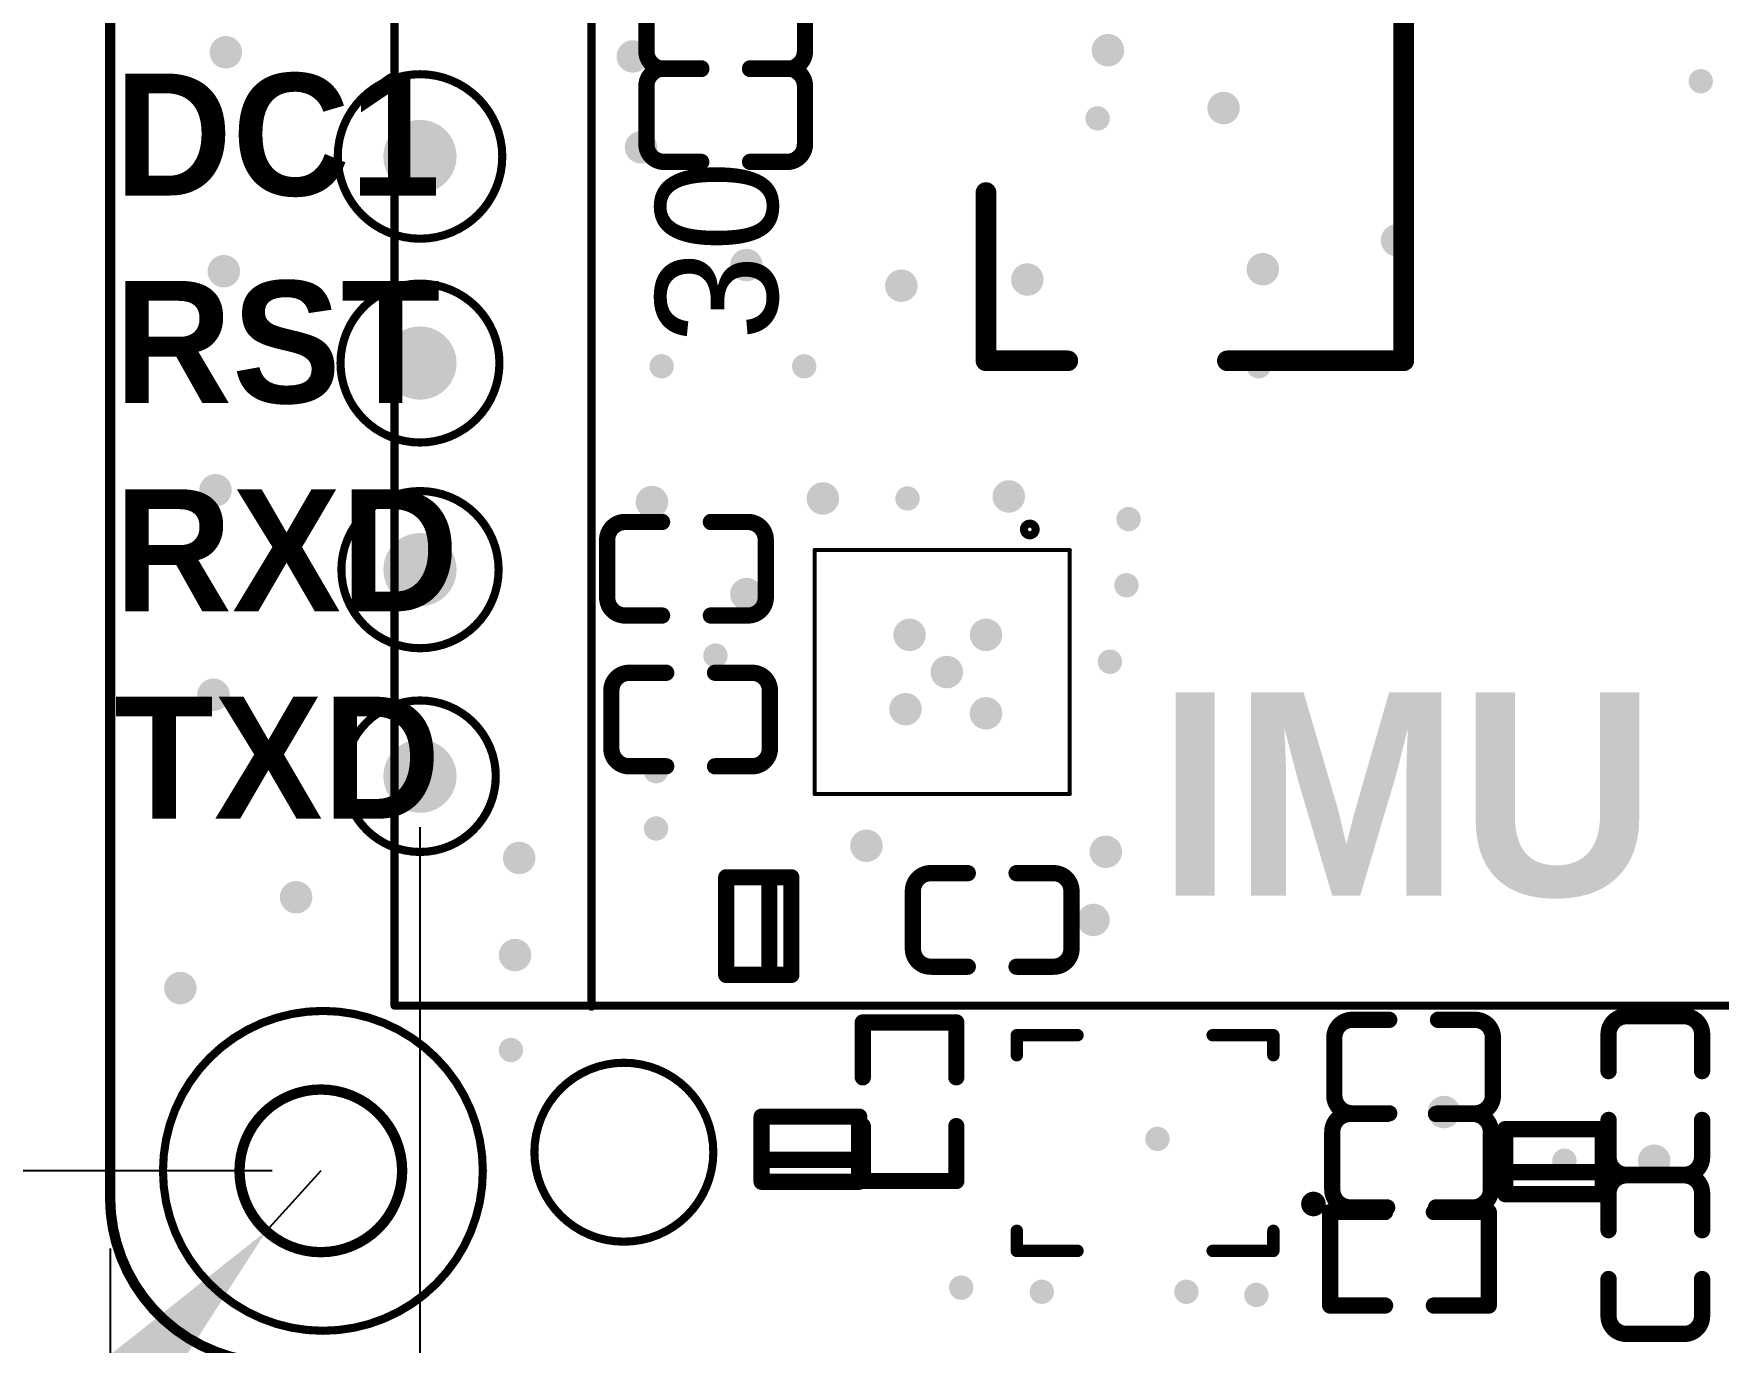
# Model space of a CAD drawing. Header units: millimetres. Extents: x -69 to 18, y -23 to 110.
# Drawn here: x -33.86 to -13.14, y 0.27 to 16.36 of the extents above; entities that cross this region are included whole.
import ezdxf

# ---------------------------------------------------------------- set-up
doc = ezdxf.new("R2010")
doc.units = ezdxf.units.MM
for name, color, linetype in [('KeepOutLayer', 6, 'Continuous'), ('PadHoleLayer', 156, 'Continuous'), ('TopOverlay', 2, 'Continuous'), ('ViaHoleLayer', 16, 'Continuous')]:
    doc.layers.add(name, color=color, linetype=linetype)
doc.styles.add('Alibaba PuHuiTi Medium', font='', dxfattribs={"height": 0.2})
doc.styles.add('JetBrains Mono', font='', dxfattribs={"height": 0.2})
doc.styles.get('Alibaba PuHuiTi Medium').set_extended_font_data('Alibaba PuHuiTi Medium', bold=True)
doc.styles.get('JetBrains Mono').set_extended_font_data('JetBrains Mono')
doc.dimstyles.new('ISO-25', dxfattribs={"dimtxt": 2.5, "dimasz": 2.5, "dimexe": 1.25, "dimexo": 0.625, "dimtad": 1, "dimtxsty": 'Standard', "dimcen": 2.5, "dimclrd": 3, "dimclre": 3, "dimclrt": 3, "dimadec": 0, "dimazin": 0, "dimtfac": 1, "dimtmove": 0, "dimatfit": 3, "dimfxl": 1, "dimarcsym": 0})

# ---------------------------------------------------------------- blocks, each defined once
blk = doc.blocks.new('QFN_24_L4_0_W4_0_P0_50_BL_EP2_7_3')
at = {"layer": 'TopOverlay'}
for points, const_width in [([(1.092, 1.753, 1), (0.949, 1.753, 1)], 0.1), ([(0.924, 1.753, 1), (0.974, 1.753, 1)], 0.05), ([(1.067, 1.753, 1), (1.117, 1.753, 1)], 0.05), ([(-1.638, 1.5, 1), (-1.613, 1.5, 1)], 0.025), ([(-1.638, 1.5, 1), (-1.613, 1.5, 1)], 0.025), ([(0, 1.5, 1), (0.025, 1.5, 1)], 0.025), ([(0, 1.5, 1), (0.025, 1.5, 1)], 0.025), ([(1.5, 1.5, 1), (1.525, 1.5, 1)], 0.025), ([(1.5, 1.5, 1), (1.525, 1.5, 1)], 0.025), ([(-1.638, -1.5, 1), (-1.613, -1.5, 1)], 0.025), ([(-1.638, -1.5, 1), (-1.613, -1.5, 1)], 0.025), ([(0, -1.5, 1), (0.025, -1.5, 1)], 0.025), ([(0, -1.5, 1), (0.025, -1.5, 1)], 0.025), ([(1.498, -1.5, 1), (1.523, -1.5, 1)], 0.025), ([(1.5, -1.5, 1), (1.525, -1.5, 1)], 0.025)]:
    blk.add_lwpolyline(points, format="xyb", close=True, dxfattribs=dict(at, const_width=const_width))
at = {"layer": 'TopOverlay', "const_width": 0.05}
for points in [[(-1.626, 1.5), (0.012, 1.5)], [(-1.626, -1.5), (-1.626, 1.5)], [(0.012, 1.5), (1.512, 1.5)], [(1.512, -1.5), (1.512, 1.5)], [(-1.626, -1.5), (0.012, -1.5)], [(0.012, -1.5), (1.511, -1.5)]]:
    blk.add_lwpolyline(points, dxfattribs=at)
blk = doc.blocks.new('LC_SOD_323_4')
at = {"layer": 'TopOverlay', "const_width": 0.2}
for points in [[(-0.4, 0.6), (0.4, 0.6)], [(-0.4, 0.6), (-0.4, -0.6)], [(-0.13, 0.6), (-0.13, -0.6)], [(0.4, 0.6), (0.4, -0.6)], [(-0.4, -0.6), (0.4, -0.6)]]:
    blk.add_lwpolyline(points, dxfattribs=at)
at = {"layer": 'TopOverlay', "const_width": 0.1}
for points in [[(-0.45, 0.6, 1), (-0.35, 0.6, 1)], [(-0.45, 0.6, 1), (-0.35, 0.6, 1)], [(-0.18, 0.6, 1), (-0.08, 0.6, 1)], [(0.35, 0.6, 1), (0.45, 0.6, 1)], [(0.35, 0.6, 1), (0.45, 0.6, 1)], [(-0.45, -0.6, 1), (-0.35, -0.6, 1)], [(-0.45, -0.6, 1), (-0.35, -0.6, 1)], [(-0.18, -0.6, 1), (-0.08, -0.6, 1)], [(0.35, -0.6, 1), (0.45, -0.6, 1)], [(0.35, -0.6, 1), (0.45, -0.6, 1)]]:
    blk.add_lwpolyline(points, format="xyb", close=True, dxfattribs=at)
blk = doc.blocks.new('LC_SOD_323_5')
at = {"layer": 'TopOverlay', "const_width": 0.2}
for points in [[(-0.4, 0.6), (0.4, 0.6)], [(-0.4, 0.6), (-0.4, -0.6)], [(-0.13, 0.6), (-0.13, -0.6)], [(0.4, 0.6), (0.4, -0.6)], [(-0.4, -0.6), (0.4, -0.6)]]:
    blk.add_lwpolyline(points, dxfattribs=at)
at = {"layer": 'TopOverlay', "const_width": 0.1}
for points in [[(-0.45, 0.6, 1), (-0.35, 0.6, 1)], [(-0.45, 0.6, 1), (-0.35, 0.6, 1)], [(-0.18, 0.6, 1), (-0.08, 0.6, 1)], [(0.35, 0.6, 1), (0.45, 0.6, 1)], [(0.35, 0.6, 1), (0.45, 0.6, 1)], [(-0.45, -0.6, 1), (-0.35, -0.6, 1)], [(-0.45, -0.6, 1), (-0.35, -0.6, 1)], [(-0.18, -0.6, 1), (-0.08, -0.6, 1)], [(0.35, -0.6, 1), (0.45, -0.6, 1)], [(0.35, -0.6, 1), (0.45, -0.6, 1)]]:
    blk.add_lwpolyline(points, format="xyb", close=True, dxfattribs=at)
blk = doc.blocks.new('13PIN_2_54_11')
at = {"layer": 'PadHoleLayer'}
h = blk.add_hatch(color=156, dxfattribs=at)
edge = h.paths.add_edge_path()
edge.add_arc((22.86, 0), 0.45, 0, 360)
h = blk.add_hatch(color=156, dxfattribs=at)
edge = h.paths.add_edge_path()
edge.add_arc((25.4, 0), 0.45, 0, 360)
h = blk.add_hatch(color=156, dxfattribs=at)
edge = h.paths.add_edge_path()
edge.add_arc((27.94, 0), 0.45, 0, 360)
h = blk.add_hatch(color=156, dxfattribs=at)
edge = h.paths.add_edge_path()
edge.add_arc((30.48, 0), 0.45, 0, 360)
blk = doc.blocks.new('FPC_SMD_KH_FG0_5_H2_0_30PIN_20')
at = {"layer": 'TopOverlay', "const_width": 0.254}
for points in [[(-9.7, 0.762), (-7.631, 0.762)], [(-9.7, 0.762), (-9.7, -0.244)], [(-9.7, -2.206), (-9.7, -4.375)], [(-9.7, -4.375), (9.7, -4.375)]]:
    blk.add_lwpolyline(points, dxfattribs=at)
at = {"layer": 'TopOverlay', "const_width": 0.127}
for points in [[(-9.764, 0.762, 1), (-9.637, 0.762, 1)], [(-9.764, 0.762, 1), (-9.637, 0.762, 1)], [(-7.695, 0.762, 1), (-7.568, 0.762, 1)], [(-9.764, -0.244, 1), (-9.637, -0.244, 1)], [(-9.764, -2.206, 1), (-9.637, -2.206, 1)], [(-9.764, -4.375, 1), (-9.637, -4.375, 1)], [(-9.764, -4.375, 1), (-9.637, -4.375, 1)]]:
    blk.add_lwpolyline(points, format="xyb", close=True, dxfattribs=at)
blk = doc.blocks.new('LC_0402_C_28')
at = {"layer": 'TopOverlay', "const_width": 0.2}
for points in [[(-0.975, 0.355, -0.414214), (-0.755, 0.575)], [(0.755, 0.575, -0.414214), (0.975, 0.355)], [(-0.755, -0.575, -0.414214), (-0.975, -0.355)], [(0.975, -0.355, -0.414214), (0.755, -0.575)]]:
    blk.add_lwpolyline(points, format="xyb", dxfattribs=at)
at = {"layer": 'TopOverlay', "const_width": 0.1}
for points in [[(-0.805, 0.575, 1), (-0.705, 0.575, 1)], [(-0.8, 0.575, 1), (-0.7, 0.575, 1)], [(-0.35, 0.575, 1), (-0.25, 0.575, 1)], [(0.25, 0.575, 1), (0.35, 0.575, 1)], [(0.7, 0.575, 1), (0.8, 0.575, 1)], [(0.705, 0.575, 1), (0.805, 0.575, 1)], [(-1.025, 0.355, 1), (-0.925, 0.355, 1)], [(-1.025, 0.355, 1), (-0.925, 0.355, 1)], [(0.925, 0.355, 1), (1.025, 0.355, 1)], [(0.925, 0.355, 1), (1.025, 0.355, 1)], [(-1.025, -0.355, 1), (-0.925, -0.355, 1)], [(-1.025, -0.355, 1), (-0.925, -0.355, 1)], [(0.925, -0.355, 1), (1.025, -0.355, 1)], [(0.925, -0.355, 1), (1.025, -0.355, 1)], [(-0.805, -0.575, 1), (-0.705, -0.575, 1)], [(-0.8, -0.575, 1), (-0.7, -0.575, 1)], [(-0.35, -0.575, 1), (-0.25, -0.575, 1)], [(0.25, -0.575, 1), (0.35, -0.575, 1)], [(0.7, -0.575, 1), (0.8, -0.575, 1)], [(0.705, -0.575, 1), (0.805, -0.575, 1)]]:
    blk.add_lwpolyline(points, format="xyb", close=True, dxfattribs=at)
at = {"layer": 'TopOverlay', "const_width": 0.2}
for points in [[(-0.3, 0.575), (-0.75, 0.575)], [(0.75, 0.575), (0.3, 0.575)], [(-0.975, 0.355), (-0.975, -0.355)], [(0.975, 0.355), (0.975, -0.355)], [(-0.3, -0.575), (-0.75, -0.575)], [(0.75, -0.575), (0.3, -0.575)]]:
    blk.add_lwpolyline(points, dxfattribs=at)
blk = doc.blocks.new('LC_0402_C_29')
at = {"layer": 'TopOverlay', "const_width": 0.2}
for points in [[(-0.975, 0.355, -0.414214), (-0.755, 0.575)], [(0.755, 0.575, -0.414214), (0.975, 0.355)], [(-0.755, -0.575, -0.414214), (-0.975, -0.355)], [(0.975, -0.355, -0.414214), (0.755, -0.575)]]:
    blk.add_lwpolyline(points, format="xyb", dxfattribs=at)
at = {"layer": 'TopOverlay', "const_width": 0.1}
for points in [[(-0.805, 0.575, 1), (-0.705, 0.575, 1)], [(-0.8, 0.575, 1), (-0.7, 0.575, 1)], [(-0.35, 0.575, 1), (-0.25, 0.575, 1)], [(0.25, 0.575, 1), (0.35, 0.575, 1)], [(0.7, 0.575, 1), (0.8, 0.575, 1)], [(0.705, 0.575, 1), (0.805, 0.575, 1)], [(-1.025, 0.355, 1), (-0.925, 0.355, 1)], [(-1.025, 0.355, 1), (-0.925, 0.355, 1)], [(0.925, 0.355, 1), (1.025, 0.355, 1)], [(0.925, 0.355, 1), (1.025, 0.355, 1)], [(-1.025, -0.355, 1), (-0.925, -0.355, 1)], [(-1.025, -0.355, 1), (-0.925, -0.355, 1)], [(0.925, -0.355, 1), (1.025, -0.355, 1)], [(0.925, -0.355, 1), (1.025, -0.355, 1)], [(-0.805, -0.575, 1), (-0.705, -0.575, 1)], [(-0.8, -0.575, 1), (-0.7, -0.575, 1)], [(-0.35, -0.575, 1), (-0.25, -0.575, 1)], [(0.25, -0.575, 1), (0.35, -0.575, 1)], [(0.7, -0.575, 1), (0.8, -0.575, 1)], [(0.705, -0.575, 1), (0.805, -0.575, 1)]]:
    blk.add_lwpolyline(points, format="xyb", close=True, dxfattribs=at)
at = {"layer": 'TopOverlay', "const_width": 0.2}
for points in [[(-0.3, 0.575), (-0.75, 0.575)], [(0.75, 0.575), (0.3, 0.575)], [(-0.975, 0.355), (-0.975, -0.355)], [(0.975, 0.355), (0.975, -0.355)], [(-0.3, -0.575), (-0.75, -0.575)], [(0.75, -0.575), (0.3, -0.575)]]:
    blk.add_lwpolyline(points, dxfattribs=at)
blk = doc.blocks.new('LC_0402_C_56')
at = {"layer": 'TopOverlay', "const_width": 0.2}
for points in [[(-0.975, 0.355, -0.414214), (-0.755, 0.575)], [(0.755, 0.575, -0.414214), (0.975, 0.355)], [(-0.755, -0.575, -0.414214), (-0.975, -0.355)], [(0.975, -0.355, -0.414214), (0.755, -0.575)]]:
    blk.add_lwpolyline(points, format="xyb", dxfattribs=at)
at = {"layer": 'TopOverlay', "const_width": 0.1}
for points in [[(-0.805, 0.575, 1), (-0.705, 0.575, 1)], [(-0.8, 0.575, 1), (-0.7, 0.575, 1)], [(-0.35, 0.575, 1), (-0.25, 0.575, 1)], [(0.25, 0.575, 1), (0.35, 0.575, 1)], [(0.7, 0.575, 1), (0.8, 0.575, 1)], [(0.705, 0.575, 1), (0.805, 0.575, 1)], [(-1.025, 0.355, 1), (-0.925, 0.355, 1)], [(-1.025, 0.355, 1), (-0.925, 0.355, 1)], [(0.925, 0.355, 1), (1.025, 0.355, 1)], [(0.925, 0.355, 1), (1.025, 0.355, 1)], [(-1.025, -0.355, 1), (-0.925, -0.355, 1)], [(-1.025, -0.355, 1), (-0.925, -0.355, 1)], [(0.925, -0.355, 1), (1.025, -0.355, 1)], [(0.925, -0.355, 1), (1.025, -0.355, 1)], [(-0.805, -0.575, 1), (-0.705, -0.575, 1)], [(-0.8, -0.575, 1), (-0.7, -0.575, 1)], [(-0.35, -0.575, 1), (-0.25, -0.575, 1)], [(0.25, -0.575, 1), (0.35, -0.575, 1)], [(0.7, -0.575, 1), (0.8, -0.575, 1)], [(0.705, -0.575, 1), (0.805, -0.575, 1)]]:
    blk.add_lwpolyline(points, format="xyb", close=True, dxfattribs=at)
at = {"layer": 'TopOverlay', "const_width": 0.2}
for points in [[(-0.75, 0.575), (-0.3, 0.575)], [(0.3, 0.575), (0.75, 0.575)], [(-0.975, -0.355), (-0.975, 0.355)], [(0.975, -0.355), (0.975, 0.355)], [(-0.75, -0.575), (-0.3, -0.575)], [(0.3, -0.575), (0.75, -0.575)]]:
    blk.add_lwpolyline(points, dxfattribs=at)
blk = doc.blocks.new('LC_0402_C_57')
at = {"layer": 'TopOverlay', "const_width": 0.2}
for points in [[(-0.975, 0.355, -0.414214), (-0.755, 0.575)], [(0.755, 0.575, -0.414214), (0.975, 0.355)], [(-0.755, -0.575, -0.414214), (-0.975, -0.355)], [(0.975, -0.355, -0.414214), (0.755, -0.575)]]:
    blk.add_lwpolyline(points, format="xyb", dxfattribs=at)
at = {"layer": 'TopOverlay', "const_width": 0.1}
for points in [[(-0.805, 0.575, 1), (-0.705, 0.575, 1)], [(-0.8, 0.575, 1), (-0.7, 0.575, 1)], [(-0.35, 0.575, 1), (-0.25, 0.575, 1)], [(0.25, 0.575, 1), (0.35, 0.575, 1)], [(0.7, 0.575, 1), (0.8, 0.575, 1)], [(0.705, 0.575, 1), (0.805, 0.575, 1)], [(-1.025, 0.355, 1), (-0.925, 0.355, 1)], [(-1.025, 0.355, 1), (-0.925, 0.355, 1)], [(0.925, 0.355, 1), (1.025, 0.355, 1)], [(0.925, 0.355, 1), (1.025, 0.355, 1)], [(-1.025, -0.355, 1), (-0.925, -0.355, 1)], [(-1.025, -0.355, 1), (-0.925, -0.355, 1)], [(0.925, -0.355, 1), (1.025, -0.355, 1)], [(0.925, -0.355, 1), (1.025, -0.355, 1)], [(-0.805, -0.575, 1), (-0.705, -0.575, 1)], [(-0.8, -0.575, 1), (-0.7, -0.575, 1)], [(-0.35, -0.575, 1), (-0.25, -0.575, 1)], [(0.25, -0.575, 1), (0.35, -0.575, 1)], [(0.7, -0.575, 1), (0.8, -0.575, 1)], [(0.705, -0.575, 1), (0.805, -0.575, 1)]]:
    blk.add_lwpolyline(points, format="xyb", close=True, dxfattribs=at)
at = {"layer": 'TopOverlay', "const_width": 0.2}
for points in [[(-0.75, 0.575), (-0.3, 0.575)], [(0.3, 0.575), (0.75, 0.575)], [(-0.975, -0.355), (-0.975, 0.355)], [(0.975, -0.355), (0.975, 0.355)], [(-0.75, -0.575), (-0.3, -0.575)], [(0.3, -0.575), (0.75, -0.575)]]:
    blk.add_lwpolyline(points, dxfattribs=at)
blk = doc.blocks.new('LC_0402_C_58')
at = {"layer": 'TopOverlay', "const_width": 0.2}
for points in [[(-0.975, 0.355, -0.414214), (-0.755, 0.575)], [(0.755, 0.575, -0.414214), (0.975, 0.355)], [(-0.755, -0.575, -0.414214), (-0.975, -0.355)], [(0.975, -0.355, -0.414214), (0.755, -0.575)]]:
    blk.add_lwpolyline(points, format="xyb", dxfattribs=at)
at = {"layer": 'TopOverlay', "const_width": 0.1}
for points in [[(-0.805, 0.575, 1), (-0.705, 0.575, 1)], [(-0.8, 0.575, 1), (-0.7, 0.575, 1)], [(-0.35, 0.575, 1), (-0.25, 0.575, 1)], [(0.25, 0.575, 1), (0.35, 0.575, 1)], [(0.7, 0.575, 1), (0.8, 0.575, 1)], [(0.705, 0.575, 1), (0.805, 0.575, 1)], [(-1.025, 0.355, 1), (-0.925, 0.355, 1)], [(-1.025, 0.355, 1), (-0.925, 0.355, 1)], [(0.925, 0.355, 1), (1.025, 0.355, 1)], [(0.925, 0.355, 1), (1.025, 0.355, 1)], [(-1.025, -0.355, 1), (-0.925, -0.355, 1)], [(-1.025, -0.355, 1), (-0.925, -0.355, 1)], [(0.925, -0.355, 1), (1.025, -0.355, 1)], [(0.925, -0.355, 1), (1.025, -0.355, 1)], [(-0.805, -0.575, 1), (-0.705, -0.575, 1)], [(-0.8, -0.575, 1), (-0.7, -0.575, 1)], [(-0.35, -0.575, 1), (-0.25, -0.575, 1)], [(0.25, -0.575, 1), (0.35, -0.575, 1)], [(0.7, -0.575, 1), (0.8, -0.575, 1)], [(0.705, -0.575, 1), (0.805, -0.575, 1)]]:
    blk.add_lwpolyline(points, format="xyb", close=True, dxfattribs=at)
at = {"layer": 'TopOverlay', "const_width": 0.2}
for points in [[(-0.3, 0.575), (-0.75, 0.575)], [(0.75, 0.575), (0.3, 0.575)], [(-0.975, 0.355), (-0.975, -0.355)], [(0.975, 0.355), (0.975, -0.355)], [(-0.75, -0.575), (-0.3, -0.575)], [(0.3, -0.575), (0.75, -0.575)]]:
    blk.add_lwpolyline(points, dxfattribs=at)
blk = doc.blocks.new('LC_0402_C_59')
at = {"layer": 'TopOverlay', "const_width": 0.2}
for points in [[(-0.975, 0.355, -0.414214), (-0.755, 0.575)], [(0.755, 0.575, -0.414214), (0.975, 0.355)], [(-0.755, -0.575, -0.414214), (-0.975, -0.355)], [(0.975, -0.355, -0.414214), (0.755, -0.575)]]:
    blk.add_lwpolyline(points, format="xyb", dxfattribs=at)
at = {"layer": 'TopOverlay', "const_width": 0.1}
for points in [[(-0.805, 0.575, 1), (-0.705, 0.575, 1)], [(-0.8, 0.575, 1), (-0.7, 0.575, 1)], [(-0.35, 0.575, 1), (-0.25, 0.575, 1)], [(0.25, 0.575, 1), (0.35, 0.575, 1)], [(0.7, 0.575, 1), (0.8, 0.575, 1)], [(0.705, 0.575, 1), (0.805, 0.575, 1)], [(-1.025, 0.355, 1), (-0.925, 0.355, 1)], [(-1.025, 0.355, 1), (-0.925, 0.355, 1)], [(0.925, 0.355, 1), (1.025, 0.355, 1)], [(0.925, 0.355, 1), (1.025, 0.355, 1)], [(-1.025, -0.355, 1), (-0.925, -0.355, 1)], [(-1.025, -0.355, 1), (-0.925, -0.355, 1)], [(0.925, -0.355, 1), (1.025, -0.355, 1)], [(0.925, -0.355, 1), (1.025, -0.355, 1)], [(-0.805, -0.575, 1), (-0.705, -0.575, 1)], [(-0.8, -0.575, 1), (-0.7, -0.575, 1)], [(-0.35, -0.575, 1), (-0.25, -0.575, 1)], [(0.25, -0.575, 1), (0.35, -0.575, 1)], [(0.7, -0.575, 1), (0.8, -0.575, 1)], [(0.705, -0.575, 1), (0.805, -0.575, 1)]]:
    blk.add_lwpolyline(points, format="xyb", close=True, dxfattribs=at)
at = {"layer": 'TopOverlay', "const_width": 0.2}
for points in [[(-0.75, 0.575), (-0.3, 0.575)], [(0.3, 0.575), (0.75, 0.575)], [(-0.975, -0.355), (-0.975, 0.355)], [(0.975, -0.355), (0.975, 0.355)], [(-0.3, -0.575), (-0.75, -0.575)], [(0.75, -0.575), (0.3, -0.575)]]:
    blk.add_lwpolyline(points, dxfattribs=at)
blk = doc.blocks.new('LC_0402_R_60')
at = {"layer": 'TopOverlay', "const_width": 0.2}
for points in [[(-0.975, 0.575), (-0.3, 0.575)], [(-0.975, -0.575), (-0.975, 0.575)], [(0.3, 0.575), (0.975, 0.575)], [(0.975, -0.575), (0.975, 0.575)], [(-0.975, -0.575), (-0.3, -0.575)], [(0.3, -0.575), (0.975, -0.575)]]:
    blk.add_lwpolyline(points, dxfattribs=at)
at = {"layer": 'TopOverlay', "const_width": 0.1}
for points in [[(-1.025, 0.575, 1), (-0.925, 0.575, 1)], [(-1.025, 0.575, 1), (-0.925, 0.575, 1)], [(-0.35, 0.575, 1), (-0.25, 0.575, 1)], [(0.25, 0.575, 1), (0.35, 0.575, 1)], [(0.925, 0.575, 1), (1.025, 0.575, 1)], [(0.925, 0.575, 1), (1.025, 0.575, 1)], [(-1.025, -0.575, 1), (-0.925, -0.575, 1)], [(-1.025, -0.575, 1), (-0.925, -0.575, 1)], [(-0.35, -0.575, 1), (-0.25, -0.575, 1)], [(0.25, -0.575, 1), (0.35, -0.575, 1)], [(0.925, -0.575, 1), (1.025, -0.575, 1)], [(0.925, -0.575, 1), (1.025, -0.575, 1)]]:
    blk.add_lwpolyline(points, format="xyb", close=True, dxfattribs=at)
blk = doc.blocks.new('LC_0402_R_61')
at = {"layer": 'TopOverlay', "const_width": 0.2}
for points in [[(-0.3, 0.575), (-0.975, 0.575)], [(-0.975, -0.575), (-0.975, 0.575)], [(0.975, 0.575), (0.3, 0.575)], [(0.975, -0.575), (0.975, 0.575)], [(-0.3, -0.575), (-0.975, -0.575)], [(0.975, -0.575), (0.3, -0.575)]]:
    blk.add_lwpolyline(points, dxfattribs=at)
at = {"layer": 'TopOverlay', "const_width": 0.1}
for points in [[(-1.025, 0.575, 1), (-0.925, 0.575, 1)], [(-1.025, 0.575, 1), (-0.925, 0.575, 1)], [(-0.35, 0.575, 1), (-0.25, 0.575, 1)], [(0.25, 0.575, 1), (0.35, 0.575, 1)], [(0.925, 0.575, 1), (1.025, 0.575, 1)], [(0.925, 0.575, 1), (1.025, 0.575, 1)], [(-1.025, -0.575, 1), (-0.925, -0.575, 1)], [(-1.025, -0.575, 1), (-0.925, -0.575, 1)], [(-0.35, -0.575, 1), (-0.25, -0.575, 1)], [(0.25, -0.575, 1), (0.35, -0.575, 1)], [(0.925, -0.575, 1), (1.025, -0.575, 1)], [(0.925, -0.575, 1), (1.025, -0.575, 1)]]:
    blk.add_lwpolyline(points, format="xyb", close=True, dxfattribs=at)
blk = doc.blocks.new('LGA_14_L3_0_W2_5_P0_50_BR_62')
at = {"layer": 'TopOverlay', "const_width": 0.1524}
for points in [[(-1.57734, 1.32588), (-0.83058, 1.32588)], [(-1.57734, 1.0795), (-1.57734, 1.32588)], [(0.83058, 1.32588), (1.57734, 1.32588)], [(1.57734, 1.0795), (1.57734, 1.32588)], [(-1.57734, -1.32588), (-1.57734, -1.0795)], [(1.57734, -1.32588), (1.57734, -1.0795)], [(-1.57734, -1.32588), (-0.83058, -1.32588)], [(0.83058, -1.32588), (1.57734, -1.32588)]]:
    blk.add_lwpolyline(points, dxfattribs=at)
at = {"layer": 'TopOverlay'}
for points, const_width in [([(-1.61544, 1.32588, 1), (-1.53924, 1.32588, 1)], 0.0762), ([(-1.61544, 1.32588, 1), (-1.53924, 1.32588, 1)], 0.0762), ([(-0.86868, 1.32588, 1), (-0.79248, 1.32588, 1)], 0.0762), ([(0.79248, 1.32588, 1), (0.86868, 1.32588, 1)], 0.0762), ([(1.53924, 1.32588, 1), (1.61544, 1.32588, 1)], 0.0762), ([(1.53924, 1.32588, 1), (1.61544, 1.32588, 1)], 0.0762), ([(-1.61544, 1.0795, 1), (-1.53924, 1.0795, 1)], 0.0762), ([(1.53924, 1.0795, 1), (1.61544, 1.0795, 1)], 0.0762), ([(2.1463, -0.7493, 1), (1.9939, -0.7493, 1)], 0.14986), ([(1.956435, -0.7493, 1), (2.031365, -0.7493, 1)], 0.07493), ([(2.108835, -0.7493, 1), (2.183765, -0.7493, 1)], 0.07493), ([(-1.61544, -1.0795, 1), (-1.53924, -1.0795, 1)], 0.0762), ([(1.53924, -1.0795, 1), (1.61544, -1.0795, 1)], 0.0762), ([(-1.61544, -1.32588, 1), (-1.53924, -1.32588, 1)], 0.0762), ([(-1.61544, -1.32588, 1), (-1.53924, -1.32588, 1)], 0.0762), ([(-0.86868, -1.32588, 1), (-0.79248, -1.32588, 1)], 0.0762), ([(0.79248, -1.32588, 1), (0.86868, -1.32588, 1)], 0.0762), ([(1.53924, -1.32588, 1), (1.61544, -1.32588, 1)], 0.0762), ([(1.53924, -1.32588, 1), (1.61544, -1.32588, 1)], 0.0762)]:
    blk.add_lwpolyline(points, format="xyb", close=True, dxfattribs=dict(at, const_width=const_width))
blk = doc.blocks.new('LC_0402_C_71')
at = {"layer": 'TopOverlay', "const_width": 0.2}
for points in [[(-0.975, 0.355, -0.414214), (-0.755, 0.575)], [(0.755, 0.575, -0.414214), (0.975, 0.355)], [(-0.755, -0.575, -0.414214), (-0.975, -0.355)], [(0.975, -0.355, -0.414214), (0.755, -0.575)]]:
    blk.add_lwpolyline(points, format="xyb", dxfattribs=at)
at = {"layer": 'TopOverlay', "const_width": 0.1}
for points in [[(-0.805, 0.575, 1), (-0.705, 0.575, 1)], [(-0.8, 0.575, 1), (-0.7, 0.575, 1)], [(-0.35, 0.575, 1), (-0.25, 0.575, 1)], [(0.25, 0.575, 1), (0.35, 0.575, 1)], [(0.7, 0.575, 1), (0.8, 0.575, 1)], [(0.705, 0.575, 1), (0.805, 0.575, 1)], [(-1.025, 0.355, 1), (-0.925, 0.355, 1)], [(-1.025, 0.355, 1), (-0.925, 0.355, 1)], [(0.925, 0.355, 1), (1.025, 0.355, 1)], [(0.925, 0.355, 1), (1.025, 0.355, 1)], [(-1.025, -0.355, 1), (-0.925, -0.355, 1)], [(-1.025, -0.355, 1), (-0.925, -0.355, 1)], [(0.925, -0.355, 1), (1.025, -0.355, 1)], [(0.925, -0.355, 1), (1.025, -0.355, 1)], [(-0.805, -0.575, 1), (-0.705, -0.575, 1)], [(-0.8, -0.575, 1), (-0.7, -0.575, 1)], [(-0.35, -0.575, 1), (-0.25, -0.575, 1)], [(0.25, -0.575, 1), (0.35, -0.575, 1)], [(0.7, -0.575, 1), (0.8, -0.575, 1)], [(0.705, -0.575, 1), (0.805, -0.575, 1)]]:
    blk.add_lwpolyline(points, format="xyb", close=True, dxfattribs=at)
at = {"layer": 'TopOverlay', "const_width": 0.2}
for points in [[(-0.75, 0.575), (-0.3, 0.575)], [(0.3, 0.575), (0.75, 0.575)], [(-0.975, -0.355), (-0.975, 0.355)], [(0.975, -0.355), (0.975, 0.355)], [(-0.75, -0.575), (-0.3, -0.575)], [(0.3, -0.575), (0.75, -0.575)]]:
    blk.add_lwpolyline(points, dxfattribs=at)
blk = doc.blocks.new('LC_0402_C_72')
at = {"layer": 'TopOverlay', "const_width": 0.2}
for points in [[(-0.975, 0.355, -0.414214), (-0.755, 0.575)], [(0.755, 0.575, -0.414214), (0.975, 0.355)], [(-0.755, -0.575, -0.414214), (-0.975, -0.355)], [(0.975, -0.355, -0.414214), (0.755, -0.575)]]:
    blk.add_lwpolyline(points, format="xyb", dxfattribs=at)
at = {"layer": 'TopOverlay', "const_width": 0.1}
for points in [[(-0.805, 0.575, 1), (-0.705, 0.575, 1)], [(-0.8, 0.575, 1), (-0.7, 0.575, 1)], [(-0.35, 0.575, 1), (-0.25, 0.575, 1)], [(0.25, 0.575, 1), (0.35, 0.575, 1)], [(0.7, 0.575, 1), (0.8, 0.575, 1)], [(0.705, 0.575, 1), (0.805, 0.575, 1)], [(-1.025, 0.355, 1), (-0.925, 0.355, 1)], [(-1.025, 0.355, 1), (-0.925, 0.355, 1)], [(0.925, 0.355, 1), (1.025, 0.355, 1)], [(0.925, 0.355, 1), (1.025, 0.355, 1)], [(-1.025, -0.355, 1), (-0.925, -0.355, 1)], [(-1.025, -0.355, 1), (-0.925, -0.355, 1)], [(0.925, -0.355, 1), (1.025, -0.355, 1)], [(0.925, -0.355, 1), (1.025, -0.355, 1)], [(-0.805, -0.575, 1), (-0.705, -0.575, 1)], [(-0.8, -0.575, 1), (-0.7, -0.575, 1)], [(-0.35, -0.575, 1), (-0.25, -0.575, 1)], [(0.25, -0.575, 1), (0.35, -0.575, 1)], [(0.7, -0.575, 1), (0.8, -0.575, 1)], [(0.705, -0.575, 1), (0.805, -0.575, 1)]]:
    blk.add_lwpolyline(points, format="xyb", close=True, dxfattribs=at)
at = {"layer": 'TopOverlay', "const_width": 0.2}
for points in [[(-0.3, 0.575), (-0.75, 0.575)], [(0.75, 0.575), (0.3, 0.575)], [(-0.975, 0.355), (-0.975, -0.355)], [(0.975, 0.355), (0.975, -0.355)], [(-0.3, -0.575), (-0.75, -0.575)], [(0.75, -0.575), (0.3, -0.575)]]:
    blk.add_lwpolyline(points, dxfattribs=at)
blk = doc.blocks.new('LC_0402_C_73')
at = {"layer": 'TopOverlay', "const_width": 0.2}
for points in [[(-0.975, 0.355, -0.414214), (-0.755, 0.575)], [(0.755, 0.575, -0.414214), (0.975, 0.355)], [(-0.755, -0.575, -0.414214), (-0.975, -0.355)], [(0.975, -0.355, -0.414214), (0.755, -0.575)]]:
    blk.add_lwpolyline(points, format="xyb", dxfattribs=at)
at = {"layer": 'TopOverlay', "const_width": 0.1}
for points in [[(-0.805, 0.575, 1), (-0.705, 0.575, 1)], [(-0.8, 0.575, 1), (-0.7, 0.575, 1)], [(-0.35, 0.575, 1), (-0.25, 0.575, 1)], [(0.25, 0.575, 1), (0.35, 0.575, 1)], [(0.7, 0.575, 1), (0.8, 0.575, 1)], [(0.705, 0.575, 1), (0.805, 0.575, 1)], [(-1.025, 0.355, 1), (-0.925, 0.355, 1)], [(-1.025, 0.355, 1), (-0.925, 0.355, 1)], [(0.925, 0.355, 1), (1.025, 0.355, 1)], [(0.925, 0.355, 1), (1.025, 0.355, 1)], [(-1.025, -0.355, 1), (-0.925, -0.355, 1)], [(-1.025, -0.355, 1), (-0.925, -0.355, 1)], [(0.925, -0.355, 1), (1.025, -0.355, 1)], [(0.925, -0.355, 1), (1.025, -0.355, 1)], [(-0.805, -0.575, 1), (-0.705, -0.575, 1)], [(-0.8, -0.575, 1), (-0.7, -0.575, 1)], [(-0.35, -0.575, 1), (-0.25, -0.575, 1)], [(0.25, -0.575, 1), (0.35, -0.575, 1)], [(0.7, -0.575, 1), (0.8, -0.575, 1)], [(0.705, -0.575, 1), (0.805, -0.575, 1)]]:
    blk.add_lwpolyline(points, format="xyb", close=True, dxfattribs=at)
at = {"layer": 'TopOverlay', "const_width": 0.2}
for points in [[(-0.75, 0.575), (-0.3, 0.575)], [(0.3, 0.575), (0.75, 0.575)], [(-0.975, -0.355), (-0.975, 0.355)], [(0.975, -0.355), (0.975, 0.355)], [(-0.75, -0.575), (-0.3, -0.575)], [(0.3, -0.575), (0.75, -0.575)]]:
    blk.add_lwpolyline(points, dxfattribs=at)
blk = doc.blocks.new('LC_SOD_323_74')
at = {"layer": 'TopOverlay', "const_width": 0.2}
for points in [[(-0.4, -0.6), (-0.4, 0.6)], [(0.4, 0.6), (-0.4, 0.6)], [(-0.13, 0.6), (-0.13, -0.6)], [(0.4, -0.6), (0.4, 0.6)], [(0.4, -0.6), (-0.4, -0.6)]]:
    blk.add_lwpolyline(points, dxfattribs=at)
at = {"layer": 'TopOverlay', "const_width": 0.1}
for points in [[(-0.45, 0.6, 1), (-0.35, 0.6, 1)], [(-0.45, 0.6, 1), (-0.35, 0.6, 1)], [(-0.18, 0.6, 1), (-0.08, 0.6, 1)], [(0.35, 0.6, 1), (0.45, 0.6, 1)], [(0.35, 0.6, 1), (0.45, 0.6, 1)], [(-0.45, -0.6, 1), (-0.35, -0.6, 1)], [(-0.45, -0.6, 1), (-0.35, -0.6, 1)], [(-0.18, -0.6, 1), (-0.08, -0.6, 1)], [(0.35, -0.6, 1), (0.45, -0.6, 1)], [(0.35, -0.6, 1), (0.45, -0.6, 1)]]:
    blk.add_lwpolyline(points, format="xyb", close=True, dxfattribs=at)
blk = doc.blocks.new('*D87')
at = {"color": 3, "lineweight": -2}
for p, q in [((-30.953, 97.677), (-48.581, 97.672)), ((-47.33, 95.172), (-47.306, 4.872)), ((-30.928, 2.376), (-48.555, 2.371))]:
    blk.add_line(p, q, dxfattribs=at)
at = {"color": 3}
for points in [[(-46.913, 95.173), (-47.747, 95.172), (-47.331, 97.672)], [(-46.889, 4.872), (-47.723, 4.872), (-47.305, 2.372)]]:
    blk.add_solid(points, dxfattribs=at)
at = {"layer": 'Defpoints', "color": 0}
for p in [(-30.328, 97.677), (-47.305, 2.372), (-30.303, 2.376)]:
    blk.add_point(p, dxfattribs=at)
at = {"color": 3, "insert": (-45.235, 50.023), "char_height": 2.5, "attachment_point": 5, "rotation": 270.0153}
blk.add_mtext('95,3', dxfattribs=at)
blk = doc.blocks.new('*D88')
at = {"color": 3, "lineweight": -2}
for p, q in [((-32.919, 1.421), (-32.919, -23.231)), ((-0.026, 1.421), (-0.026, -23.231)), ((-30.419, -21.981), (-2.526, -21.981))]:
    blk.add_line(p, q, dxfattribs=at)
at = {"color": 3}
for points in [[(-30.419, -21.565), (-30.419, -22.398), (-32.919, -21.981)], [(-2.526, -21.565), (-2.526, -22.398), (-0.026, -21.981)]]:
    blk.add_solid(points, dxfattribs=at)
at = {"layer": 'Defpoints', "color": 0}
for p in [(-32.919, 2.046), (-0.026, 2.046), (-0.026, -21.981)]:
    blk.add_point(p, dxfattribs=at)
at = {"color": 3, "insert": (-16.472, -19.898), "char_height": 2.5, "attachment_point": 5}
blk.add_mtext('32,89', dxfattribs=at)
blk = doc.blocks.new('*D89')
at = {"color": 3, "lineweight": -2}
for p, q in [((-31.48, 100.141), (-66.907, 100.141)), ((-65.657, 97.641), (-65.657, 2.514)), ((-31.48, 0.014), (-66.907, 0.014))]:
    blk.add_line(p, q, dxfattribs=at)
at = {"color": 3}
for points in [[(-66.074, 97.641), (-65.24, 97.641), (-65.657, 100.141)], [(-66.074, 2.514), (-65.24, 2.514), (-65.657, 0.014)]]:
    blk.add_solid(points, dxfattribs=at)
at = {"layer": 'Defpoints', "color": 0}
for p in [(-30.855, 100.141), (-65.657, 0.014), (-30.855, 0.014)]:
    blk.add_point(p, dxfattribs=at)
at = {"color": 3, "insert": (-67.74, 50.077), "char_height": 2.5, "attachment_point": 5, "rotation": 90}
blk.add_mtext('100,13', dxfattribs=at)
blk = doc.blocks.new('*D91')
at = {"color": 3, "lineweight": -2}
for p, q in [((-30.328, 2.376), (-30.999, 1.635)), ((-40.977, -9.388), (-32.677, -0.219))]:
    blk.add_line(p, q, dxfattribs=at)
at = {"color": 3}
blk.add_solid([(-32.986, 0.061), (-32.368, -0.498), (-30.999, 1.635)], dxfattribs=at)
at = {"layer": 'Defpoints', "color": 0}
for p in [(-30.328, 2.376), (-30.999, 1.635)]:
    blk.add_point(p, dxfattribs=at)
at = {"color": 3, "insert": (-40.83, -6.431), "char_height": 2.5, "attachment_point": 5, "rotation": 47.8479}
blk.add_mtext('R1', dxfattribs=at)
blk = doc.blocks.new('*D92')
at = {"color": 3, "lineweight": -2}
for p, q in [((-29.109, 6.603), (-29.109, -12.305)), ((-3.709, 6.603), (-3.709, -12.305)), ((-26.609, -11.055), (-6.209, -11.055))]:
    blk.add_line(p, q, dxfattribs=at)
at = {"color": 3}
for points in [[(-26.609, -10.638), (-26.609, -11.471), (-29.109, -11.055)], [(-6.209, -10.638), (-6.209, -11.471), (-3.709, -11.055)]]:
    blk.add_solid(points, dxfattribs=at)
at = {"layer": 'Defpoints', "color": 0}
for p in [(-29.109, 7.228), (-3.709, 7.228), (-3.709, -11.055)]:
    blk.add_point(p, dxfattribs=at)
at = {"color": 3, "insert": (-16.409, -8.971), "char_height": 2.5, "attachment_point": 5}
blk.add_mtext('25,4', dxfattribs=at)

msp = doc.modelspace()

# ---------------------------------------------------------------- hatches: boundary and pattern name
at = {"layer": 'ViaHoleLayer'}
h = msp.add_hatch(color=16, dxfattribs=at)
edge = h.paths.add_edge_path()
edge.add_arc((-31.496, 16.129), 0.2, 0, 360)
h = msp.add_hatch(color=16, dxfattribs=at)
edge = h.paths.add_edge_path()
edge.add_arc((-26.492, 16.078), 0.2, 0, 360)
h = msp.add_hatch(color=16, dxfattribs=at)
edge = h.paths.add_edge_path()
edge.add_arc((-20.65, 16.154), 0.2, 0, 360)
h = msp.add_hatch(color=16, dxfattribs=at)
edge = h.paths.add_edge_path()
edge.add_arc((-13.36, 15.773), 0.15, 0, 360)
h = msp.add_hatch(color=16, dxfattribs=at)
edge = h.paths.add_edge_path()
edge.add_arc((-19.228, 15.443), 0.2, 0, 360)
h = msp.add_hatch(color=16, dxfattribs=at)
edge = h.paths.add_edge_path()
edge.add_arc((-20.777, 15.316), 0.15, 0, 360)
h = msp.add_hatch(color=16, dxfattribs=at)
edge = h.paths.add_edge_path()
edge.add_arc((-26.391, 14.961), 0.2, 0, 360)
h = msp.add_hatch(color=16, dxfattribs=at)
edge = h.paths.add_edge_path()
edge.add_arc((-17.094, 13.818), 0.2, 0, 360)
h = msp.add_hatch(color=16, dxfattribs=at)
edge = h.paths.add_edge_path()
edge.add_arc((-25.095, 13.513), 0.2, 0, 360)
h = msp.add_hatch(color=16, dxfattribs=at)
edge = h.paths.add_edge_path()
edge.add_arc((-31.521, 13.437), 0.2, 0, 360)
h = msp.add_hatch(color=16, dxfattribs=at)
edge = h.paths.add_edge_path()
edge.add_arc((-21.641, 13.335), 0.2, 0, 360)
h = msp.add_hatch(color=16, dxfattribs=at)
edge = h.paths.add_edge_path()
edge.add_arc((-18.745, 13.462), 0.2, 0, 360)
h = msp.add_hatch(color=16, dxfattribs=at)
edge = h.paths.add_edge_path()
edge.add_arc((-23.19, 13.259), 0.2, 0, 360)
h = msp.add_hatch(color=16, dxfattribs=at)
edge = h.paths.add_edge_path()
edge.add_arc((-26.137, 12.268), 0.15, 0, 360)
h = msp.add_hatch(color=16, dxfattribs=at)
edge = h.paths.add_edge_path()
edge.add_arc((-24.384, 12.268), 0.15, 0, 360)
h = msp.add_hatch(color=16, dxfattribs=at)
edge = h.paths.add_edge_path()
edge.add_arc((-18.796, 12.268), 0.15, 0, 360)
h = msp.add_hatch(color=16, dxfattribs=at)
edge = h.paths.add_edge_path()
edge.add_arc((-31.623, 10.744), 0.2, 0, 360)
h = msp.add_hatch(color=16, dxfattribs=at)
edge = h.paths.add_edge_path()
edge.add_arc((-26.257, 10.599), 0.2, 0, 360)
h = msp.add_hatch(color=16, dxfattribs=at)
edge = h.paths.add_edge_path()
edge.add_arc((-24.155, 10.643), 0.2, 0, 360)
h = msp.add_hatch(color=16, dxfattribs=at)
edge = h.paths.add_edge_path()
edge.add_arc((-23.114, 10.643), 0.15, 0, 360)
h = msp.add_hatch(color=16, dxfattribs=at)
edge = h.paths.add_edge_path()
edge.add_arc((-21.869, 10.668), 0.2, 0, 360)
h = msp.add_hatch(color=16, dxfattribs=at)
edge = h.paths.add_edge_path()
edge.add_arc((-20.396, 10.389), 0.15, 0, 360)
h = msp.add_hatch(color=16, dxfattribs=at)
edge = h.paths.add_edge_path()
edge.add_arc((-25.095, 9.467), 0.2, 0, 360)
h = msp.add_hatch(color=16, dxfattribs=at)
edge = h.paths.add_edge_path()
edge.add_arc((-20.422, 9.576), 0.15, 0, 360)
h = msp.add_hatch(color=16, dxfattribs=at)
edge = h.paths.add_edge_path()
edge.add_arc((-23.089, 8.966), 0.2, 0, 360)
h = msp.add_hatch(color=16, dxfattribs=at)
edge = h.paths.add_edge_path()
edge.add_arc((-22.149, 8.966), 0.2, 0, 360)
h = msp.add_hatch(color=16, dxfattribs=at)
edge = h.paths.add_edge_path()
edge.add_arc((-25.476, 8.712), 0.15, 0, 360)
h = msp.add_hatch(color=16, dxfattribs=at)
edge = h.paths.add_edge_path()
edge.add_arc((-22.631, 8.509), 0.2, 0, 360)
h = msp.add_hatch(color=16, dxfattribs=at)
edge = h.paths.add_edge_path()
edge.add_arc((-20.625, 8.636), 0.15, 0, 360)
h = msp.add_hatch(color=16, dxfattribs=at)
edge = h.paths.add_edge_path()
edge.add_arc((-31.648, 8.23), 0.2, 0, 360)
h = msp.add_hatch(color=16, dxfattribs=at)
edge = h.paths.add_edge_path()
edge.add_arc((-23.139, 8.052), 0.2, 0, 360)
h = msp.add_hatch(color=16, dxfattribs=at)
edge = h.paths.add_edge_path()
edge.add_arc((-22.149, 8.001), 0.2, 0, 360)
h = msp.add_hatch(color=16, dxfattribs=at)
edge = h.paths.add_edge_path()
edge.add_arc((-26.206, 7.29), 0.15, 0, 360)
h = msp.add_hatch(color=16, dxfattribs=at)
edge = h.paths.add_edge_path()
edge.add_arc((-26.206, 6.585), 0.15, 0, 360)
h = msp.add_hatch(color=16, dxfattribs=at)
edge = h.paths.add_edge_path()
edge.add_arc((-27.889, 6.223), 0.2, 0, 360)
h = msp.add_hatch(color=16, dxfattribs=at)
edge = h.paths.add_edge_path()
edge.add_arc((-23.619, 6.373), 0.2, 0, 360)
h = msp.add_hatch(color=16, dxfattribs=at)
edge = h.paths.add_edge_path()
edge.add_arc((-20.676, 6.299), 0.2, 0, 360)
h = msp.add_hatch(color=16, dxfattribs=at)
edge = h.paths.add_edge_path()
edge.add_arc((-30.632, 5.74), 0.2, 0, 360)
h = msp.add_hatch(color=16, dxfattribs=at)
edge = h.paths.add_edge_path()
edge.add_arc((-20.828, 5.461), 0.2, 0, 360)
h = msp.add_hatch(color=16, dxfattribs=at)
edge = h.paths.add_edge_path()
edge.add_arc((-27.94, 5.029), 0.2, 0, 360)
h = msp.add_hatch(color=16, dxfattribs=at)
edge = h.paths.add_edge_path()
edge.add_arc((-32.055, 4.623), 0.2, 0, 360)
h = msp.add_hatch(color=16, dxfattribs=at)
edge = h.paths.add_edge_path()
edge.add_arc((-27.991, 3.861), 0.15, 0, 360)
h = msp.add_hatch(color=16, dxfattribs=at)
edge = h.paths.add_edge_path()
edge.add_arc((-16.517, 3.099), 0.2, 0, 360)
h = msp.add_hatch(color=16, dxfattribs=at)
edge = h.paths.add_edge_path()
edge.add_arc((-20.041, 2.769), 0.15, 0, 360)
h = msp.add_hatch(color=16, dxfattribs=at)
edge = h.paths.add_edge_path()
edge.add_arc((-13.933, 2.501), 0.2, 0, 360)
h = msp.add_hatch(color=16, dxfattribs=at)
edge = h.paths.add_edge_path()
edge.add_arc((-15.894, 2.501), 0.15, 0, 360)
h = msp.add_hatch(color=16, dxfattribs=at)
edge = h.paths.add_edge_path()
edge.add_arc((-15.037, 2.501), 0.15, 0, 360)
h = msp.add_hatch(color=16, dxfattribs=at)
edge = h.paths.add_edge_path()
edge.add_arc((-22.454, 0.94), 0.15, 0, 360)
h = msp.add_hatch(color=16, dxfattribs=at)
edge = h.paths.add_edge_path()
edge.add_arc((-21.463, 0.889), 0.15, 0, 360)
h = msp.add_hatch(color=16, dxfattribs=at)
edge = h.paths.add_edge_path()
edge.add_arc((-19.685, 0.889), 0.15, 0, 360)
h = msp.add_hatch(color=16, dxfattribs=at)
edge = h.paths.add_edge_path()
edge.add_arc((-18.824, 0.85), 0.15, 0, 360)

# ---------------------------------------------------------------- linework, layer by layer
at = {"layer": 'KeepOutLayer', "const_width": 0.127}
msp.add_lwpolyline([(-32.919, 2.046), (-32.919, 98.109)], dxfattribs=at)
at = {"layer": 'KeepOutLayer'}
for points, const_width in [([(-25.502, 2.605, 1), (-27.702, 2.605, 1)], 0.1), ([(-29.328, 2.376, 1), (-31.328, 2.376, 1)], 0.127), ([(-27.727, 2.605, 1), (-27.677, 2.605, 1)], 0.05), ([(-25.527, 2.605, 1), (-25.477, 2.605, 1)], 0.05), ([(-31.36, 2.376, 1), (-31.296, 2.376, 1)], 0.0635), ([(-29.36, 2.376, 1), (-29.296, 2.376, 1)], 0.0635), ([(-32.951, 2.046, 1), (-32.887, 2.046, 1)], 0.0635), ([(-32.951, 2.046, 1), (-32.887, 2.046, 1)], 0.0635)]:
    msp.add_lwpolyline(points, format="xyb", close=True, dxfattribs=dict(at, const_width=const_width))
at = {"layer": 'KeepOutLayer', "const_width": 0.127}
msp.add_lwpolyline([(-30.887, 0.014, -0.414214), (-32.919, 2.046)], format="xyb", dxfattribs=at)
at = {"layer": 'TopOverlay', "const_width": 0.1}
for points in [[(-29.422, 4.408), (-29.422, 39.663)], [(-27, 4.394), (-27, 39.421)], [(-29.422, 4.408), (-3.574, 4.408)]]:
    msp.add_lwpolyline(points, dxfattribs=at)
at = {"layer": 'TopOverlay'}
for points, const_width in [([(-28.097, 14.848, 1), (-30.12, 14.848, 1)], 0.1), ([(-30.145, 14.848, 1), (-30.095, 14.848, 1)], 0.05), ([(-28.122, 14.848, 1), (-28.072, 14.848, 1)], 0.05), ([(-28.132, 12.308, 1), (-30.086, 12.308, 1)], 0.1), ([(-30.111, 12.308, 1), (-30.061, 12.308, 1)], 0.05), ([(-28.157, 12.308, 1), (-28.107, 12.308, 1)], 0.05), ([(-28.142, 9.768, 1), (-30.075, 9.768, 1)], 0.1), ([(-30.1, 9.768, 1), (-30.05, 9.768, 1)], 0.05), ([(-28.167, 9.768, 1), (-28.117, 9.768, 1)], 0.05), ([(-28.177, 7.228, 1), (-30.04, 7.228, 1)], 0.1), ([(-30.065, 7.228, 1), (-30.015, 7.228, 1)], 0.05), ([(-28.202, 7.228, 1), (-28.152, 7.228, 1)], 0.05), ([(-28.336, 2.376, 1), (-32.269, 2.376, 1)], 0.1), ([(-29.447, 4.408, 1), (-29.397, 4.408, 1)], 0.05), ([(-29.447, 4.408, 1), (-29.397, 4.408, 1)], 0.05), ([(-27.025, 4.394, 1), (-26.975, 4.394, 1)], 0.05), ([(-32.294, 2.376, 1), (-32.244, 2.376, 1)], 0.05), ([(-28.361, 2.376, 1), (-28.311, 2.376, 1)], 0.05)]:
    msp.add_lwpolyline(points, format="xyb", close=True, dxfattribs=dict(at, const_width=const_width))

# ---------------------------------------------------------------- block references
for name, p, rotation in [('13PIN_2_54_11', (-29.109, 37.708), 270), ('FPC_SMD_KH_FG0_5_H2_0_30PIN_20', (-21.387, 22.036), 90), ('LC_0402_C_29', (-25.35, 16.499), 180), ('LC_0402_C_28', (-25.35, 15.356), 180), ('LC_0402_C_72', (-25.832, 9.779), 180), ('LC_SOD_323_74', (-24.943, 5.385), 180), ('LC_0402_C_59', (-13.919, 3.302), 270), ('LC_0402_R_61', (-23.089, 3.226), 270), ('LC_SOD_323_5', (-24.308, 2.642), 90), ('LC_SOD_323_4', (-15.164, 2.489), 90), ('LC_0402_C_58', (-13.919, 1.346), 90)]:
    msp.add_blockref(name, p, dxfattribs=dict(rotation=rotation))
for name, p in [('QFN_24_L4_0_W4_0_P0_50_BL_EP2_7_3', (-22.631, 8.509)), ('LC_0402_C_71', (-25.781, 7.925)), ('LC_0402_C_73', (-22.073, 5.461)), ('LC_0402_C_57', (-16.891, 3.658)), ('LGA_14_L3_0_W2_5_P0_50_BR_62', (-20.193, 2.718)), ('LC_0402_C_56', (-16.916, 2.501)), ('LC_0402_R_60', (-16.942, 1.295))]:
    msp.add_blockref(name, p)

# ---------------------------------------------------------------- texts
at = {"layer": 'TopOverlay', "style": 'Alibaba PuHuiTi Medium'}
for s, height, p in [('DC1', 1.5, (-32.868, 14.368)), ('RST', 1.5, (-32.868, 11.817)), ('RXD', 1.5, (-32.868, 9.256)), ('TXD', 1.5, (-32.868, 6.706)), ('IMU', 2.5, (-20.041, 5.758))]:
    msp.add_text(s, height=height, rotation=360, dxfattribs=at).set_placement(p)
at = {"layer": 'TopOverlay', "style": 'JetBrains Mono', "text_generation_flag": 2}
msp.add_text('30', height=1.5, rotation=270, dxfattribs=at).set_placement((-26.213, 12.562))

# ---------------------------------------------------------------- dimensions: what is measured, and where the dimension line sits
dim = msp.add_linear_dim(base=(-65.657, 0.014), p1=(-30.855, 100.141), p2=(-30.855, 0.014), angle=90, dimstyle='ISO-25')
dim.commit()
dim.dimension.update_dxf_attribs({"geometry": '*D89', "text_midpoint": (-67.74, 50.077)})
dim = msp.add_aligned_dim(p1=(-30.328, 97.677), p2=(-30.303, 2.376), distance=-17.003, dimstyle='ISO-25')
dim.commit()
dim.dimension.update_dxf_attribs({"geometry": '*D87', "text_midpoint": (-45.235, 50.023)})
for base, p1, p2, picture, middle in [((-3.709, -11.055), (-29.109, 7.228), (-3.709, 7.228), '*D92', (-16.409, -8.971)), ((-0.026, -21.981), (-32.919, 2.046), (-0.026, 2.046), '*D88', (-16.472, -19.898))]:
    dim = msp.add_linear_dim(base=base, p1=p1, p2=p2, dimstyle='ISO-25')
    dim.commit()
    dim.dimension.update_dxf_attribs({"geometry": picture, "text_midpoint": middle})
dim = msp.add_radius_dim(center=(-30.328, 2.376), mpoint=(-30.999, 1.635), dimstyle='ISO-25')
dim.commit()
dim.dimension.update_dxf_attribs({"geometry": '*D91', "text_midpoint": (-39.44, -7.689), "dimtype": 164})

doc.saveas('drawing.dxf')
